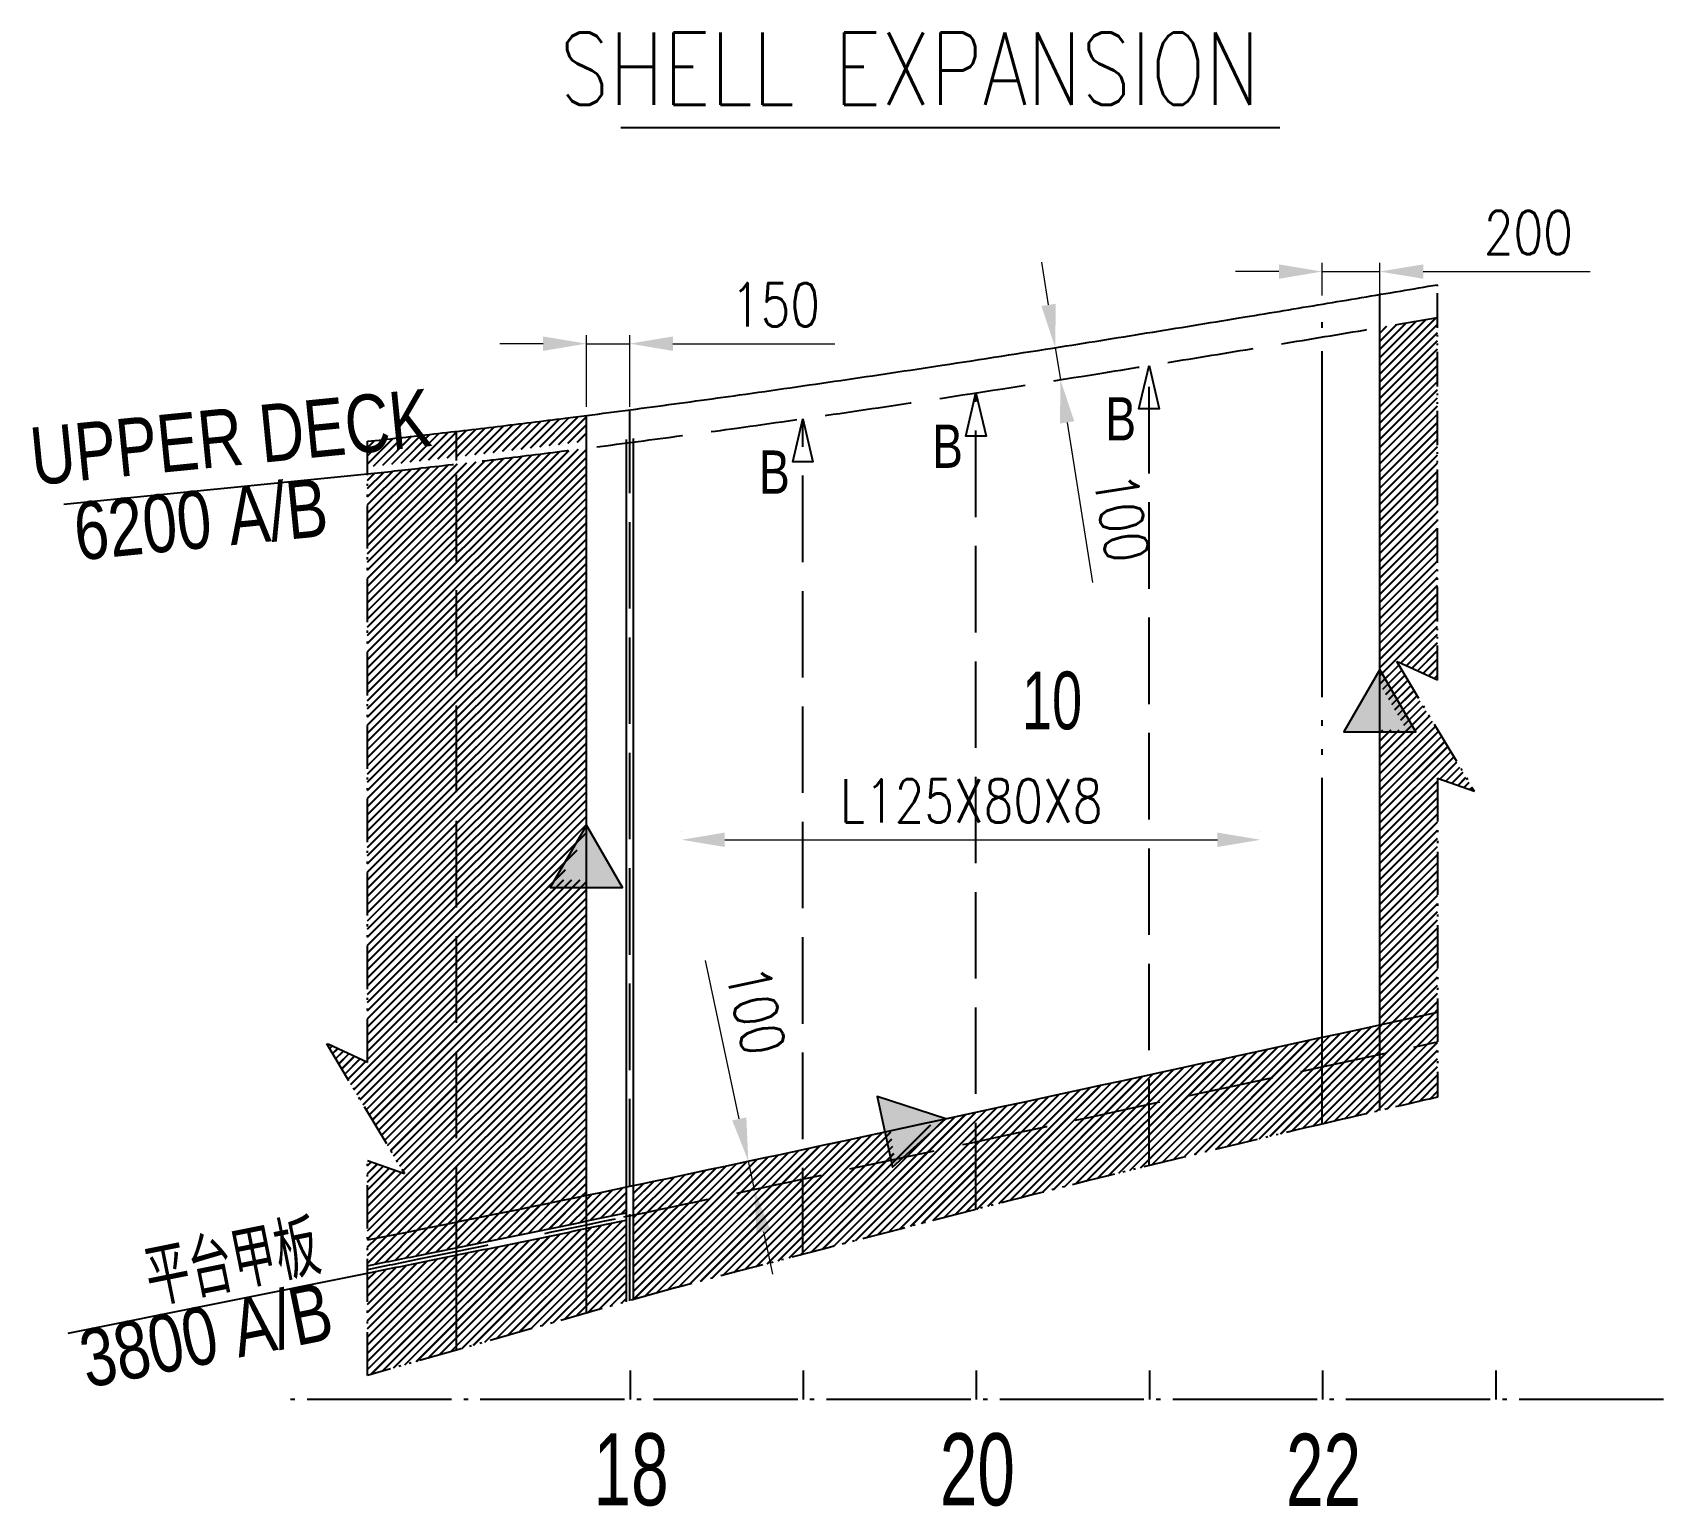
# Model space of a CAD drawing. Header units: millimetres. Extents: x -289359 to -283707, y -40931 to -35821.
import ezdxf
from ezdxf.enums import TextEntityAlignment as Align

# ---------------------------------------------------------------- set-up
doc = ezdxf.new("R2010")
doc.units = ezdxf.units.MM
doc.header["$LTSCALE"] = 50
for name, pattern in [('CEN10', [12, 10, -0.85, 0.3, -0.85]), ('DA5X4', [9, 5, -4]), ('DA7', [9, 7, -2]), ('DASHED', [8, 6, -2]), ('JNRD_Dash', [5.25, 4.2, -1.05]), ('ph3', [5.09, 3, -0.6, 0.145, -0.6, 0.145, -0.6]), ('PH30', [37, 30, -2, 0.5, -2, 0.5, -2])]:
    doc.linetypes.add(name, pattern=pattern)
for name, color, linetype in [('200-CO1', 3, 'Continuous'), ('200-DO3', 2, 'JNRD_Dash'), ('Block Seam', 6, 'Continuous'), ('jg0', 7, 'Continuous'), ('Plate_Invisible', 3, 'DASHED'), ('Qcyan', 4, 'CEN10'), ('Qpurple', 6, 'Continuous'), ('Qred', 1, 'Continuous'), ('Seam', 30, 'Continuous'), ('ST', 7, 'Continuous'), ('Stiffener_Invisible', 2, 'DASHED')]:
    doc.layers.add(name, color=color, linetype=linetype)
doc.styles.add('JNRD_E1', font='romans.shx', dxfattribs={"width": 0.8})
doc.styles.add('ST', font='short.shx', dxfattribs={"width": 0.8, "height": 150, "bigfont": 'js64f.shx'})
doc.dimstyles.new('Jnrd_D150', dxfattribs={"dimtxt": 150, "dimasz": 150, "dimexe": 30, "dimexo": 30, "dimgap": 60, "dimtad": 1, "dimdec": 0, "dimrnd": 0.5, "dimtxsty": 'JNRD_E1', "dimcen": 0, "dimclrd": 1, "dimclre": 1, "dimclrt": 2, "dimazin": 3, "dimtfac": 1, "dimtdec": 0, "dimtmove": 0, "dimatfit": 3, "dimlwd": 5, "dimlwe": 5})

# ---------------------------------------------------------------- blocks, each defined once
blk = doc.blocks.new('*D723')
at = {"layer": 'Defpoints', "color": 0}
for p in [(-287289.8, -36900), (-287439.8, -37148.9), (-287289.8, -37148.9)]:
    blk.add_point(p, dxfattribs=at)
at = {"layer": 'Seam', "color": 1, "lineweight": 5}
for p, q in [((-287589.8, -36900), (-287739.8, -36900)), ((-287439.8, -37118.9), (-287439.8, -36870)), ((-287439.8, -36900), (-287289.8, -36900)), ((-287289.8, -37118.9), (-287289.8, -36870)), ((-287139.8, -36900), (-286578.3, -36900))]:
    blk.add_line(p, q, dxfattribs=at)
at = {"layer": 'Seam', "color": 1}
for points in [[(-287589.8, -36925), (-287589.8, -36875), (-287439.8, -36900)], [(-287139.8, -36875), (-287139.8, -36925), (-287289.8, -36900)]]:
    blk.add_solid(points, dxfattribs=at)
at = {"layer": 'Seam', "color": 2, "insert": (-286784.1, -36765), "char_height": 150, "attachment_point": 5, "style": 'JNRD_E1'}
blk.add_mtext('\\A1;150', dxfattribs=at)
blk = doc.blocks.new('*D724')
at = {"layer": 'Defpoints', "color": 0}
for p in [(-284689.8, -36650), (-284889.8, -36763.1), (-284689.8, -36763.1)]:
    blk.add_point(p, dxfattribs=at)
at = {"layer": 'Seam', "color": 1, "lineweight": 5}
for p, q in [((-284889.8, -36733.1), (-284889.8, -36620)), ((-284689.8, -36733.1), (-284689.8, -36620)), ((-285039.8, -36650), (-285189.8, -36650)), ((-284889.8, -36650), (-284689.8, -36650)), ((-284539.8, -36650), (-283961.2, -36650))]:
    blk.add_line(p, q, dxfattribs=at)
at = {"layer": 'Seam', "color": 1}
for points in [[(-285039.8, -36675), (-285039.8, -36625), (-284889.8, -36650)], [(-284539.8, -36625), (-284539.8, -36675), (-284689.8, -36650)]]:
    blk.add_solid(points, dxfattribs=at)
at = {"layer": 'Seam', "color": 2, "insert": (-284175.5, -36515), "char_height": 150, "attachment_point": 5, "style": 'JNRD_E1'}
blk.add_mtext('\\A1;200', dxfattribs=at)
blk = doc.blocks.new('*D725')
at = {"layer": 'Defpoints', "color": 0}
for p in [(-285831.9, -36916.5), (-285814.3, -37027.6), (-285797.1, -37024.9)]:
    blk.add_point(p, dxfattribs=at)
at = {"layer": 'Seam', "color": 1, "lineweight": 5}
for p, q in [((-285838.1, -36765.6), (-285861.5, -36617.4)), ((-285814.7, -36913.8), (-285797.1, -37024.9)), ((-285802.3, -36911.8), (-285785, -36909.1)), ((-285784.7, -37022.9), (-285767.5, -37020.2)), ((-285773.7, -37173), (-285686.1, -37727.6))]:
    blk.add_line(p, q, dxfattribs=at)
at = {"layer": 'Seam', "color": 1}
for points in [[(-285862.8, -36769.5), (-285813.4, -36761.7), (-285814.7, -36913.8)], [(-285749, -37169.1), (-285798.4, -37176.9), (-285797.1, -37024.9)]]:
    blk.add_solid(points, dxfattribs=at)
at = {"layer": 'Seam', "color": 2, "insert": (-285584.9, -37503.3), "char_height": 150, "attachment_point": 5, "rotation": 278.9761, "style": 'JNRD_E1'}
blk.add_mtext('\\A1;100', dxfattribs=at)
blk = doc.blocks.new('*D726')
at = {"layer": 'Defpoints', "color": 0}
for p in [(-286844.6, -39727.2), (-286878.5, -39734.5), (-286823.7, -39825)]:
    blk.add_point(p, dxfattribs=at)
at = {"layer": 'Seam', "color": 1, "lineweight": 5}
for p, q in [((-286909.8, -39587.8), (-287027.2, -39038.8)), ((-286873.9, -39733.5), (-286907.8, -39740.8)), ((-286857.5, -39832.3), (-286878.5, -39734.5)), ((-286853, -39831.3), (-286886.9, -39838.6)), ((-286826.2, -39979), (-286794.8, -40125.6))]:
    blk.add_line(p, q, dxfattribs=at)
at = {"layer": 'Seam', "color": 1}
for points in [[(-286934.3, -39593), (-286885.4, -39582.6), (-286878.5, -39734.5)], [(-286801.7, -39973.7), (-286850.6, -39984.2), (-286857.5, -39832.3)]]:
    blk.add_solid(points, dxfattribs=at)
at = {"layer": 'Seam', "color": 2, "insert": (-286852.2, -39211.7), "char_height": 150, "attachment_point": 5, "rotation": 282.0678, "style": 'JNRD_E1'}
blk.add_mtext('\\A1;100', dxfattribs=at)
blk = doc.blocks.new('block')
at = {"layer": 'Block Seam'}
blk.add_hatch(color=256, dxfattribs=at).paths.add_polyline_path([(-535741.4, 650516), (-535616.4, 650732.5), (-535491.4, 650516)])
blk.add_line((-535616.4, 650316), (-535616.4, 650932.5), dxfattribs=at)
blk.add_lwpolyline([(-535616.4, 650732.5), (-535741.4, 650516), (-535491.4, 650516), (-535616.4, 650732.5)], dxfattribs=at)
blk = doc.blocks.new('*D746')
at = {"color": 1, "lineweight": 5}
for p, q in [((-287110, -38590), (-287110, -38590)), ((-285102.9, -38590), (-285102.9, -38590)), ((-286960, -38620), (-285252.9, -38620))]:
    blk.add_line(p, q, dxfattribs=at)
at = {"color": 1}
for points in [[(-286960, -38595), (-286960, -38645), (-287110, -38620)], [(-285252.9, -38645), (-285252.9, -38595), (-285102.9, -38620)]]:
    blk.add_solid(points, dxfattribs=at)
at = {"layer": 'Defpoints', "color": 0}
for p in [(-287110, -38620), (-285102.9, -38620), (-285102.9, -38620)]:
    blk.add_point(p, dxfattribs=at)
at = {"color": 2, "insert": (-286106.4, -38485), "char_height": 150, "attachment_point": 5, "style": 'JNRD_E1'}
blk.add_mtext('\\A1;L125X80X8', dxfattribs=at)

msp = doc.modelspace()

# ---------------------------------------------------------------- hatches: boundary and pattern name
h = msp.add_hatch()
h.set_pattern_fill('JIS_LC_20A', color=6, style=0)
edge = h.paths.add_edge_path()
edge.add_spline(control_points=[(-284489.8, -36809.8), (-284556.4, -36821.1), (-284623.1, -36832.4), (-284689.8, -36843.6)], knot_values=[15574.030258, 15574.030258, 15574.030258, 15574.030258, 15776.846343, 15776.846343, 15776.846343, 15776.846343], degree=3, periodic=0)
edge.add_line((-284689.8, -36843.6), (-284689.8, -38080))
edge.add_line((-284689.8, -38080), (-284596.8, -38239.3))
edge.add_line((-284596.8, -38239.3), (-284689.8, -38239.3))
edge.add_line((-284689.8, -38239.3), (-284689.8, -39261.6))
edge.add_arc((-587596.4, 1356944.7), 1428686.3, 282.2406154, 282.2488229)
edge.add_line((-284489.8, -39218.2), (-284489.8, -38406.9))
edge.add_line((-284489.8, -38406.9), (-284362.3, -38451.8))
edge.add_line((-284362.3, -38451.8), (-284632.7, -38000.7))
edge.add_line((-284632.7, -38000.7), (-284489.8, -38066.7))
edge.add_line((-284489.8, -38066.7), (-284489.8, -36809.8))
h.paths.add_polyline_path([(-284489.8, -39218.2, -0.000036), (-284689.8, -39261.6), (-284689.8, -39364, 0.000036), (-284489.8, -39320.6)])
h.paths.add_polyline_path([(-284489.8, -39320.6, -0.000036), (-284689.8, -39364), (-284689.8, -39558.8, -0.000458), (-284489.8, -39512.5)])
h.paths.add_polyline_path([(-284921.8, -36304.8), (-284657.8, -36304.8), (-284657.8, -36529.8), (-284921.8, -36529.8)], flags=9)
h = msp.add_hatch()
h.set_pattern_fill('JIS_LC_20A', color=6, style=0)
edge = h.paths.add_edge_path()
edge.add_spline(control_points=[(-287439.8, -37262.4), (-287468.5, -37266), (-287497.2, -37269.6), (-287606.6, -37283.4), (-287687.4, -37293.2), (-287808.7, -37307.7), (-287849.3, -37312.4), (-287889.8, -37317.1)], knot_values=[12339.483797, 12339.483797, 12339.483797, 12339.483797, 12426.215665, 12426.215665, 12670.330009, 12670.330009, 12792.657914, 12792.657914, 12792.657914, 12792.657914], degree=3, periodic=0)
edge.add_line((-287889.8, -37317.1), (-287889.8, -39945.2))
edge.add_arc((-309140.9, 64562.2), 106646.2, 281.494145, 281.740964)
edge.add_line((-287439.8, -39852.7), (-287439.8, -38759.3))
edge.add_line((-287439.8, -38759.3), (-287532.7, -38759.3))
edge.add_line((-287532.7, -38759.3), (-287439.8, -38600))
edge.add_line((-287439.8, -38600), (-287439.8, -37262.4))
edge = h.paths.add_edge_path()
edge.add_spline(control_points=[(-287889.8, -37317.1), (-287930.1, -37321.8), (-287970.5, -37326.4), (-288073.2, -37338), (-288135.7, -37344.8), (-288198.1, -37351.5)], knot_values=[12029.346964, 12029.346964, 12029.346964, 12029.346964, 12151.133403, 12151.133403, 12339.483797, 12339.483797, 12339.483797, 12339.483797], degree=3, periodic=0)
edge.add_line((-288198.1, -37351.5), (-288198.1, -39392))
edge.add_line((-288198.1, -39392), (-288341, -39326))
edge.add_line((-288341, -39326), (-288070.7, -39777.1))
edge.add_line((-288070.7, -39777.1), (-288198.1, -39732.2))
edge.add_line((-288198.1, -39732.2), (-288198.1, -40007.5))
edge.add_arc((-309140.9, 64562.2), 106646.2, 281.325146, 281.494145)
edge.add_line((-287889.8, -39945.2), (-287889.8, -37317.1))
edge = h.paths.add_edge_path()
edge.add_spline(control_points=[(-287439.8, -37148.9), (-287464.4, -37152.1), (-287489.1, -37155.2), (-287592, -37168.2), (-287670.3, -37177.8), (-287795.6, -37192.9), (-287842.7, -37198.4), (-287889.8, -37203.9)], knot_values=[12352.543181, 12352.543181, 12352.543181, 12352.543181, 12427.268103, 12427.268103, 12664.465463, 12664.465463, 12807.038243, 12807.038243, 12807.038243, 12807.038243], degree=3, periodic=0)
edge.add_line((-287889.8, -37203.9), (-287889.8, -37292))
edge.add_spline(control_points=[(-287889.8, -37292), (-287739.7, -37274.6), (-287589.7, -37256.3), (-287439.8, -37237.2)], knot_values=[12342.379034, 12342.379034, 12342.379034, 12342.379034, 12795.846596, 12795.846596, 12795.846596, 12795.846596], degree=3, periodic=0)
edge.add_line((-287439.8, -37237.2), (-287439.8, -37148.9))
edge = h.paths.add_edge_path()
edge.add_spline(control_points=[(-287889.8, -37203.9), (-287921, -37207.5), (-287952.3, -37211.1), (-288055, -37222.8), (-288126.6, -37230.7), (-288198.1, -37238.3)], knot_values=[12041.3926, 12041.3926, 12041.3926, 12041.3926, 12136.01718, 12136.01718, 12352.543181, 12352.543181, 12352.543181, 12352.543181], degree=3, periodic=0)
edge.add_line((-288198.1, -37238.3), (-288198.1, -37326.3))
edge.add_spline(control_points=[(-288198.1, -37326.3), (-288194.1, -37325.9), (-288190, -37325.5), (-288092.6, -37315), (-287999.3, -37304.6), (-287900.6, -37293.2), (-287895.2, -37292.6), (-287889.8, -37292)], knot_values=[12032.01637, 12032.01637, 12032.01637, 12032.01637, 12044.264133, 12044.264133, 12326.050462, 12326.050462, 12342.379034, 12342.379034, 12342.379034, 12342.379034], degree=3, periodic=0)
edge.add_line((-287889.8, -37292), (-287889.8, -37203.9))
h.paths.add_polyline_path([(-287889.8, -40060, -0.000316), (-288022.2, -40086.8, -0.000144), (-288198.1, -40122.3), (-288198.1, -40476.9), (-287889.8, -40389.1)])
h.paths.add_polyline_path([(-287889.8, -39945.2, -0.000737), (-288198.1, -40007.5), (-288198.1, -40096.8, 0.00014), (-288027.2, -40062.3, 0.000328), (-287889.8, -40034.5)])
h.paths.add_polyline_path([(-287439.8, -39852.7, -0.001077), (-287889.8, -39945.2), (-287889.8, -40034.5, 0.001076), (-287439.8, -39942.1)])
h.paths.add_polyline_path([(-287439.8, -39967.6, -0.001076), (-287889.8, -40060), (-287889.8, -40389.1), (-287439.8, -40261.1)])
h.paths.add_polyline_path([(-289214.7, -37688.1), (-288120.8, -37579.6), (-288141.5, -37370.6), (-289235.5, -37479.1)], flags=9)
h.paths.add_polyline_path([(-287739.4, -36751.3), (-287485.9, -36751.3), (-287485.9, -36976.3), (-287739.4, -36976.3)], flags=9)
h.paths.add_polyline_path([(-289181.4, -40559.5), (-288098.5, -40341.6), (-288139.9, -40135.7), (-289222.8, -40353.6)], flags=9)
h = msp.add_hatch()
h.set_pattern_fill('JIS_LC_20A', color=6, style=0)
h.paths.add_polyline_path([(-287439.8, -39942.1, 0.000329), (-287302.3, -39913.4), (-287302.3, -39824, -0.000329), (-287439.8, -39852.7)])
h.paths.add_polyline_path([(-287302.3, -39939, -0.000329), (-287439.8, -39967.6), (-287439.8, -40261.1), (-287302.3, -40222)])
h.paths.add_polyline_path([(-287139.8, -40175.7, -0.00001), (-287103.5, -40166.2, -0.000417), (-286689.8, -40057.6), (-286689.8, -39796.3, -0.001407), (-287277.3, -39921), (-287277.3, -40214.9), (-287139.8, -40175.7)])
h.paths.add_polyline_path([(-287277.3, -39921, 0.001407), (-286689.8, -39796.3), (-286689.8, -39694, -0.001408), (-287277.3, -39818.8)])
h.paths.add_polyline_path([(-286689.8, -39694, 0.000027), (-286678.5, -39691.6, 0.000053), (-286385.1, -39628.4), (-286373.5, -39709.2), (-286229, -39594.7, 0.000025), (-286089.8, -39564.6), (-286089.8, -39666.9, -0.000102), (-286657.4, -39789.4, -0.000077), (-286689.8, -39796.3), (-286689.8, -39694)])
h.paths.add_polyline_path([(-286089.8, -39901.4), (-286089.8, -39666.9, -0.000102), (-286657.4, -39789.4, -0.000077), (-286689.8, -39796.3), (-286689.8, -40057.6, -0.000605)])
h.paths.add_polyline_path([(-285489.8, -39749.8), (-285489.8, -39537.3, -0.000107), (-286089.8, -39666.9), (-286089.8, -39901.4, -0.002892)])
h.paths.add_polyline_path([(-286089.8, -39666.9, 0.000107), (-285489.8, -39537.3), (-285489.8, -39435, -0.000107), (-286089.8, -39564.6), (-286089.8, -39666.9)])
h.paths.add_polyline_path([(-285489.8, -39537.3, 0.000107), (-284889.8, -39407.3), (-284889.8, -39305, -0.000107), (-285489.8, -39435), (-285489.8, -39537.3)])
h.paths.add_polyline_path([(-284889.8, -39605.4), (-284889.8, -39407.3, -0.000107), (-285489.8, -39537.3), (-285489.8, -39749.8, -0.002883)])
h.paths.add_polyline_path([(-284867.1, -39600.1, -0.000406), (-284689.8, -39558.8), (-284689.8, -39364, -0.000036), (-284889.8, -39407.3), (-284889.8, -39605.4, -0.000109), (-284867.1, -39600.1)])
h.paths.add_polyline_path([(-284889.8, -39407.3, 0.000036), (-284689.8, -39364), (-284689.8, -39261.6, -0.000036), (-284889.8, -39305)])

# ---------------------------------------------------------------- linework, layer by layer
at = {"color": 0, "linetype": 'ph3'}
for p, q in [((-288198.1, -39392), (-288198.1, -37238.3)), ((-284489.8, -38066.7), (-284632.7, -38000.7)), ((-284632.7, -38000.7), (-284362.3, -38451.8)), ((-284489.8, -38406.9), (-284362.3, -38451.8)), ((-284489.8, -38406.9), (-284489.8, -39512.5)), ((-288198.1, -39392), (-288341, -39326)), ((-288341, -39326), (-288070.7, -39777.1)), ((-288198.1, -40476.9), (-288198.1, -39732.2)), ((-288198.1, -39732.2), (-288070.7, -39777.1))]:
    msp.add_line(p, q, dxfattribs=at)
for p, q in [((-287302.3, -37232), (-287302.3, -40222)), ((-287277.3, -37228.7), (-287277.3, -40214.9)), ((-289250.8, -37455.9), (-288198.1, -37351.5)), ((-289235.2, -40331), (-288198.1, -40122.3)), ((-287889.8, -40218.4), (-287889.8, -40118.4)), ((-287287.4, -40560.5), (-287287.4, -40460.5)), ((-286687.4, -40560.5), (-286687.4, -40460.5)), ((-286087.4, -40560.5), (-286087.4, -40460.5)), ((-285487.4, -40560.5), (-285487.4, -40460.5)), ((-284887.4, -40560.5), (-284887.4, -40460.5)), ((-284287.4, -40560.5), (-284287.4, -40460.5))]:
    msp.add_line(p, q)
for points in [[(-288198.1, -40096.8, 0.00014), (-288027.2, -40062.3, 0.001733), (-287302.3, -39913.4)], [(-288198.1, -40122.3, 0.000144), (-288022.2, -40086.8, 0.001721), (-287302.3, -39939)]]:
    msp.add_lwpolyline(points, format="xyb")
at = {"layer": '200-CO1', "color": 3}
msp.add_line((-287320, -36150), (-285037.1, -36150), dxfattribs=at)
at = {"layer": '200-DO3', "color": 2, "linetype": 'Continuous'}
for points in [[(-285489.8, -36975.7), (-285454.8, -37125.7), (-285524.8, -37125.7)], [(-286089.8, -37070.6), (-286054.8, -37220.6), (-286124.8, -37220.6)], [(-286689.8, -37160.2), (-286654.8, -37310.2), (-286724.8, -37310.2)]]:
    msp.add_lwpolyline(points, close=True, dxfattribs=at)
at = {"layer": 'Block Seam', "flags": 128}
msp.add_lwpolyline([(-288198.1, -40007.5, 0.003638), (-286678.5, -39691.6, 0.000392), (-284489.8, -39218.2, 0.000388)], format="xyb", dxfattribs=at)
at = {"layer": 'Block Seam'}
msp.add_open_spline([(-288198.1, -37238.3), (-288126.6, -37230.7), (-288055, -37222.8), (-287905.2, -37205.7), (-287826.9, -37196.6), (-287670.3, -37177.8), (-287592, -37168.2), (-287412.9, -37145.6), (-287312, -37132.5), (-287110.4, -37105.6), (-287009.7, -37091.8), (-286791.8, -37061.3), (-286674.6, -37044.4), (-286440.4, -37010.1), (-286323.3, -36992.5), (-286069.9, -36953.8), (-285933.6, -36932.6), (-285690.5, -36894.1), (-285583.8, -36877), (-285370.4, -36842.4), (-285263.7, -36825), (-285067.3, -36792.6), (-284977.6, -36777.7), (-284798.3, -36747.8), (-284708.6, -36732.7), (-284575.9, -36710.3), (-284532.8, -36703), (-284489.8, -36695.7)], degree=3, knots=[12041.3926, 12041.3926, 12041.3926, 12041.3926, 12257.918601, 12257.918601, 12495.115961, 12495.115961, 12732.313321, 12732.313321, 13038.072502, 13038.072502, 13343.831684, 13343.831684, 13699.524164, 13699.524164, 14055.216644, 14055.216644, 14469.778572, 14469.778572, 14794.346207, 14794.346207, 15118.913841, 15118.913841, 15391.876514, 15391.876514, 15664.839187, 15664.839187, 15795.955636, 15795.955636, 15795.955636, 15795.955636], dxfattribs=at)
at = {"layer": 'jg0', "color": 6, "ltscale": 0.8}
msp.add_line((-284689.8, -39558.8), (-284689.8, -36729.5), dxfattribs=at)
at = {"layer": 'jg0', "color": 0, "linetype": 'ph3', "ltscale": 0.8}
msp.add_line((-284489.8, -38066.7), (-284489.8, -36695.7), dxfattribs=at)
at = {"layer": 'jg0', "color": 3, "linetype": 'PH30', "ltscale": 0.8}
for p, q in [((-284889.8, -39605.4), (-284889.8, -36763.1)), ((-287289.8, -37230.3), (-287289.8, -37129.5))]:
    msp.add_line(p, q, dxfattribs=at)
at = {"layer": 'jg0', "color": 5, "linetype": 'DA7'}
msp.add_line((-287889.8, -40389.1), (-287889.8, -40054.7), dxfattribs=at)
at = {"layer": 'Plate_Invisible'}
msp.add_line((-287289.8, -40218.4), (-287289.8, -37230.3), dxfattribs=at)
at = {"layer": 'Plate_Invisible', "flags": 128}
msp.add_lwpolyline([(-287309.8, -39927.8, 0.001562), (-286657.4, -39789.4, 0.000388), (-284489.8, -39320.6, 0.000388)], format="xyb", dxfattribs=at)
at = {"layer": 'Plate_Invisible'}
msp.add_open_spline([(-288198.1, -37351.5), (-288135.7, -37344.8), (-288073.2, -37338), (-287929.9, -37321.9), (-287849.1, -37312.5), (-287687.4, -37293.2), (-287606.6, -37283.4), (-287424.5, -37260.5), (-287323.1, -37247.4), (-287120.5, -37220.5), (-287019.3, -37206.7), (-286799.3, -37176), (-286680.5, -37159), (-286443.2, -37124.2), (-286324.6, -37106.5), (-286019.5, -37060), (-285833.1, -37030.8), (-285541.7, -36984.2), (-285436.7, -36967.2), (-285226.7, -36932.9), (-285121.8, -36915.6), (-284913, -36881), (-284809.2, -36863.7), (-284633.5, -36834.2), (-284561.6, -36822), (-284489.8, -36809.8)], degree=3, knots=[12029.346964, 12029.346964, 12029.346964, 12029.346964, 12217.697358, 12217.697358, 12461.811703, 12461.811703, 12705.926047, 12705.926047, 13012.384627, 13012.384627, 13318.843207, 13318.843207, 13678.60977, 13678.60977, 14038.376334, 14038.376334, 14604.262187, 14604.262187, 14923.376042, 14923.376042, 15242.489897, 15242.489897, 15558.204152, 15558.204152, 15776.846343, 15776.846343, 15776.846343, 15776.846343], dxfattribs=at)
at = {"layer": 'Qcyan', "color": 0}
msp.add_line((-283707.4, -40560.5), (-288507.4, -40560.5), dxfattribs=at)
at = {"layer": 'Qpurple'}
msp.add_line((-287439.8, -40261.1), (-287439.8, -37148.9), dxfattribs=at)
at = {"layer": 'Qpurple', "color": 0, "linetype": 'ph3'}
msp.add_lwpolyline([(-284489.8, -39512.5, 0.000865), (-284867.1, -39600.1, 0.005884), (-286089.8, -39901.4, 0.001022), (-287103.5, -40166.2, 0.00001), (-287139.8, -40175.7), (-288198.1, -40476.9)], format="xyb", dxfattribs=at)
at = {"layer": 'Qred', "linetype": 'DA5X4'}
msp.add_lwpolyline([(-288198.1, -40109.5, 0.000142), (-288024.7, -40074.6, 0.001757), (-287289.8, -39923.6)], format="xyb", dxfattribs=at)
at = {"layer": 'Stiffener_Invisible'}
for p, q in [((-285489.8, -39749.8), (-285489.8, -36975.7)), ((-286089.8, -39901.4), (-286089.8, -37070.6)), ((-286689.8, -40057.6), (-286689.8, -37160.2)), ((-287889.8, -37304.5), (-287889.8, -37203.9)), ((-287889.8, -40054.7), (-287889.8, -37304.5))]:
    msp.add_line(p, q, dxfattribs=at)

# ---------------------------------------------------------------- block references
at = {"layer": 'Block Seam'}
for p, rotation in [((250926.6, -688761.9), 360), ((248176.6, -689301.6), 360), ((-809303.8, -700415.2), 282.1772326801181)]:
    msp.add_blockref('block', p, dxfattribs=dict(at, rotation=rotation))

# ---------------------------------------------------------------- texts
at = {"linetype": 'Continuous', "ltscale": 17.3749, "style": 'ST', "width": 0.8}
for s, rotation, p in [('UPPER DECK', 5.6651, (-289355.6, -37391.5)), ('6200 A/B', 5.6651, (-289204.6, -37651.9)), ('平台甲板', 11.3763, (-288945.2, -40243.1)), ('3800 A/B', 11.3763, (-289169.7, -40521.4))]:
    msp.add_text(s, height=200, rotation=rotation, dxfattribs=at).set_placement(p)
at = {"style": 'ST', "width": 0.8}
for p in [(-285641.8, -37235.7), (-286241.8, -37330.6), (-286841.8, -37420.2)]:
    msp.add_text('B', height=150, dxfattribs=at).set_placement(p)
at = {"style": 'ST', "width": 0.7}
msp.add_text('10 ', height=200, dxfattribs=at).set_placement((-285800, -38136.9), align=Align.MIDDLE)
at = {"layer": '200-CO1', "color": 3, "style": 'JNRD_E1', "width": 0.8}
msp.add_text('SHELL EXPANSION', height=250, dxfattribs=at).set_placement((-287532.3, -36071.5))
at = {"layer": 'ST', "color": 0, "style": 'ST', "width": 0.7}
for s, p in [('18', (-287284.9, -40802.6)), ('20', (-286084.9, -40802.6)), ('22', (-284884.9, -40802.6))]:
    msp.add_text(s, height=250, dxfattribs=at).set_placement(p, align=Align.MIDDLE)

# ---------------------------------------------------------------- dimensions: what is measured, and where the dimension line sits
at = {"color": 6}
dim = msp.add_linear_dim(base=(-285102.9, -38620), p1=(-287110, -38620), p2=(-285102.9, -38620), text='L125X80X8', dimstyle='Jnrd_D150', override={"dimtxsty": 'JNRD_E1'}, dxfattribs=at)
dim.commit()
dim.dimension.update_dxf_attribs({"geometry": '*D746', "text_midpoint": (-286106.4, -38485)})
at = {"layer": 'Seam', "color": 6}
for base, p1, p2, picture, middle in [((-284689.8, -36650), (-284889.8, -36763.1), (-284689.8, -36763.1), '*D724', (-284175.5, -36515)), ((-287289.8, -36900), (-287439.8, -37148.9), (-287289.8, -37148.9), '*D723', (-286784.1, -36765))]:
    dim = msp.add_linear_dim(base=base, p1=p1, p2=p2, dimstyle='Jnrd_D150', dxfattribs=at)
    dim.commit()
    dim.dimension.update_dxf_attribs({"geometry": picture, "text_midpoint": middle})
dim = msp.add_aligned_dim(p1=(-285831.9, -36916.5), p2=(-285814.3, -37027.6), distance=17.4, text='100', dimstyle='Jnrd_D150', dxfattribs=at)
dim.commit()
dim.dimension.update_dxf_attribs({"geometry": '*D725', "text_midpoint": (-285584.9, -37503.3)})
dim = msp.add_aligned_dim(p1=(-286823.7, -39825), p2=(-286844.6, -39727.2), distance=34.6, dimstyle='Jnrd_D150', dxfattribs=at)
dim.commit()
dim.dimension.update_dxf_attribs({"geometry": '*D726', "text_midpoint": (-286852.2, -39211.7)})

doc.saveas('drawing.dxf')
